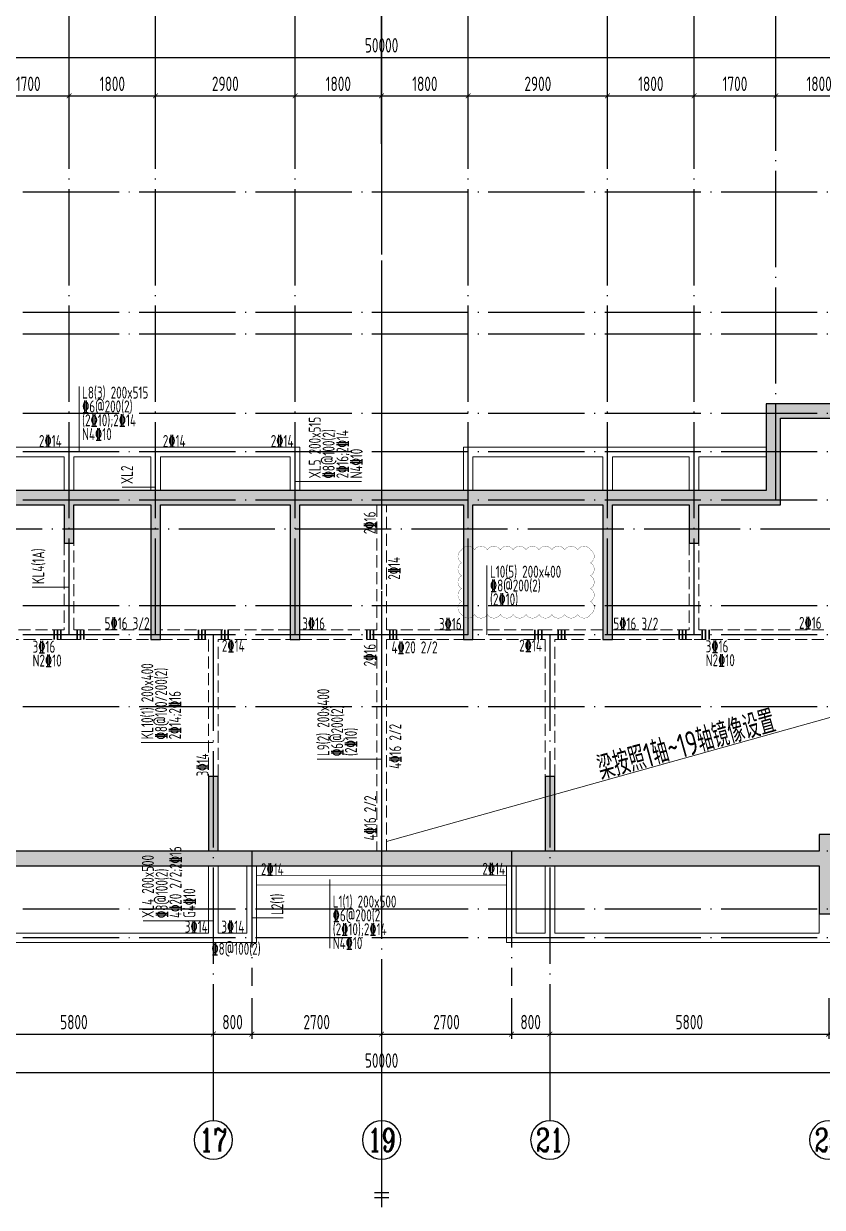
# Model space of a CAD drawing. Extents: x -1058961 to 23600, y -449123 to 2751847.
# Drawn here: x -198062 to -181450, y 8994 to 33594 of the extents above; entities that cross this region are included whole.
import ezdxf
from ezdxf.enums import TextEntityAlignment as Align

# ---------------------------------------------------------------- set-up
doc = ezdxf.new("R2010")
doc.units = 0
doc.header["$LTSCALE"] = 1000
for name, pattern in [('CENTER', [8, 5, -1, 1, -1]), ('DASH', [0.35, 0.25, -0.1]), ('DOTE', [2.42, 2, -0.2, 0.02, -0.2])]:
    doc.linetypes.add(name, pattern=pattern)
doc.layers.get('0').update_dxf_attribs({"linetype": 'CONTINUOUS'})
doc.layers.get('DEFPOINTS').update_dxf_attribs({"linetype": 'CONTINUOUS'})
for name, color, linetype in [('A-AXIS', 1, 'CONTINUOUS'), ('A-DOTE', 10, 'DOTE'), ('AXIS_NUM', 7, 'CONTINUOUS'), ('S-L主梁线', 4, 'DASH'), ('S-L梁编号', 6, 'CONTINUOUS'), ('S-L梁配筋', 7, 'CONTINUOUS'), ('S-Q墙填充', 252, 'CONTINUOUS'), ('S-Q墙实线', 6, 'CONTINUOUS'), ('S-Y一般标注', 3, 'CONTINUOUS'), ('THIN', 7, 'CONTINUOUS')]:
    doc.layers.add(name, color=color, linetype=linetype)
doc.layers.add('审图修改', color=2, linetype='CONTINUOUS', plot=False)
doc.layers.add('梁附加箍筋', color=1, linetype='CONTINUOUS', lineweight=35)
doc.styles.add('TSSD_Axis', font='complex.shx', dxfattribs={"width": 0.7, "bigfont": 'hztxt.shx'})
doc.styles.add('TSSD_DIMENSION', font='Tssdeng.shx', dxfattribs={"width": 0.7, "bigfont": 'tssdchn.shx'})
doc.styles.add('TSSD_REIN', font='tssdeng.shx', dxfattribs={"width": 0.7, "height": 300, "bigfont": 'tssdchn.shx'})
doc.dimstyles.new('TSSD_100_100', dxfattribs={"dimtxt": 300, "dimasz": 100, "dimexe": 100, "dimexo": 250, "dimgap": 100, "dimtad": 1, "dimdec": 0, "dimzin": 0, "dimdsep": 46, "dimtxsty": 'TSSD_DIMENSION', "dimblk": 'ARCHTICK', "dimcen": 0, "dimdle": 100, "dimclrt": 7, "dimadec": 0, "dimazin": 0, "dimtfac": 1, "dimtdec": 0, "dimtix": 1, "dimtmove": 2, "dimatfit": 3, "dimldrblk": 'ARCHTICK', "dimfxl": 0, "dimtolj": 1, "dimtzin": 0, "dimarcsym": 0})

# ---------------------------------------------------------------- blocks, each defined once
blk = doc.blocks.new('_ArchTick')
at = {"color": 0, "linetype": 'ByBlock', "const_width": 0.15}
blk.add_lwpolyline([(-0.5, -0.5), (0.5, 0.5)], dxfattribs=at)
blk = doc.blocks.new('*D3132')
at = {"layer": 'DEFPOINTS', "color": 0}
for p in [(23100, 22100), (21400, 21100), (23100, 21100)]:
    blk.add_point(p, dxfattribs=at)
at = {"layer": 'S-Y一般标注', "color": 0, "lineweight": -2}
for p, q in [((21400, 21350), (21400, 22200)), ((23100, 21350), (23100, 22200)), ((21300, 22100), (23200, 22100))]:
    blk.add_line(p, q, dxfattribs=at)
at = {"layer": 'S-Y一般标注', "color": 0, "lineweight": -2, "xscale": 100, "yscale": 100, "zscale": 100, "rotation": 180}
blk.add_blockref('_ArchTick', (21400, 22100), dxfattribs=at)
at = {"layer": 'S-Y一般标注', "color": 0, "lineweight": -2, "xscale": 100, "yscale": 100, "zscale": 100}
blk.add_blockref('_ArchTick', (23100, 22100), dxfattribs=at)
at = {"layer": 'S-Y一般标注', "color": 7, "insert": (22250, 22350), "char_height": 300, "attachment_point": 5, "style": 'TSSD_DIMENSION'}
blk.add_mtext('\\A1;1700', dxfattribs=at)
blk = doc.blocks.new('*D3133')
at = {"layer": 'DEFPOINTS', "color": 0}
for p in [(24900, 22100), (23100, 21100), (24900, 21100)]:
    blk.add_point(p, dxfattribs=at)
at = {"layer": 'S-Y一般标注', "color": 0, "lineweight": -2}
for p, q in [((23100, 21350), (23100, 22200)), ((24900, 21350), (24900, 22200)), ((23000, 22100), (25000, 22100))]:
    blk.add_line(p, q, dxfattribs=at)
at = {"layer": 'S-Y一般标注', "color": 0, "lineweight": -2, "xscale": 100, "yscale": 100, "zscale": 100, "rotation": 180}
blk.add_blockref('_ArchTick', (23100, 22100), dxfattribs=at)
at = {"layer": 'S-Y一般标注', "color": 0, "lineweight": -2, "xscale": 100, "yscale": 100, "zscale": 100}
blk.add_blockref('_ArchTick', (24900, 22100), dxfattribs=at)
at = {"layer": 'S-Y一般标注', "color": 7, "insert": (24000, 22350), "char_height": 300, "attachment_point": 5, "style": 'TSSD_DIMENSION'}
blk.add_mtext('\\A1;1800', dxfattribs=at)
blk = doc.blocks.new('*D3134')
at = {"layer": 'DEFPOINTS', "color": 0}
for p in [(27800, 22100), (24900, 21100), (27800, 21100)]:
    blk.add_point(p, dxfattribs=at)
at = {"layer": 'S-Y一般标注', "color": 0, "lineweight": -2}
for p, q in [((24900, 21350), (24900, 22200)), ((27800, 21350), (27800, 22200)), ((24800, 22100), (27900, 22100))]:
    blk.add_line(p, q, dxfattribs=at)
at = {"layer": 'S-Y一般标注', "color": 0, "lineweight": -2, "xscale": 100, "yscale": 100, "zscale": 100, "rotation": 180}
blk.add_blockref('_ArchTick', (24900, 22100), dxfattribs=at)
at = {"layer": 'S-Y一般标注', "color": 0, "lineweight": -2, "xscale": 100, "yscale": 100, "zscale": 100}
blk.add_blockref('_ArchTick', (27800, 22100), dxfattribs=at)
at = {"layer": 'S-Y一般标注', "color": 7, "insert": (26350, 22350), "char_height": 300, "attachment_point": 5, "style": 'TSSD_DIMENSION'}
blk.add_mtext('\\A1;2900', dxfattribs=at)
blk = doc.blocks.new('*D3135')
at = {"layer": 'DEFPOINTS', "color": 0}
for p in [(29600, 22100), (27800, 21100), (29600, 21100)]:
    blk.add_point(p, dxfattribs=at)
at = {"layer": 'S-Y一般标注', "color": 0, "lineweight": -2}
for p, q in [((27800, 21350), (27800, 22200)), ((29600, 21350), (29600, 22200)), ((27700, 22100), (29700, 22100))]:
    blk.add_line(p, q, dxfattribs=at)
at = {"layer": 'S-Y一般标注', "color": 0, "lineweight": -2, "xscale": 100, "yscale": 100, "zscale": 100, "rotation": 180}
blk.add_blockref('_ArchTick', (27800, 22100), dxfattribs=at)
at = {"layer": 'S-Y一般标注', "color": 0, "lineweight": -2, "xscale": 100, "yscale": 100, "zscale": 100}
blk.add_blockref('_ArchTick', (29600, 22100), dxfattribs=at)
at = {"layer": 'S-Y一般标注', "color": 7, "insert": (28700, 22350), "char_height": 300, "attachment_point": 5, "style": 'TSSD_DIMENSION'}
blk.add_mtext('\\A1;1800', dxfattribs=at)
blk = doc.blocks.new('*D3136')
at = {"layer": 'DEFPOINTS', "color": 0}
for p in [(31400, 22100), (29600, 21100), (31400, 21100)]:
    blk.add_point(p, dxfattribs=at)
at = {"layer": 'S-Y一般标注', "color": 0, "lineweight": -2}
for p, q in [((29600, 21350), (29600, 22200)), ((31400, 21350), (31400, 22200)), ((29500, 22100), (31500, 22100))]:
    blk.add_line(p, q, dxfattribs=at)
at = {"layer": 'S-Y一般标注', "color": 0, "lineweight": -2, "xscale": 100, "yscale": 100, "zscale": 100, "rotation": 180}
blk.add_blockref('_ArchTick', (29600, 22100), dxfattribs=at)
at = {"layer": 'S-Y一般标注', "color": 0, "lineweight": -2, "xscale": 100, "yscale": 100, "zscale": 100}
blk.add_blockref('_ArchTick', (31400, 22100), dxfattribs=at)
at = {"layer": 'S-Y一般标注', "color": 7, "insert": (30500, 22350), "char_height": 300, "attachment_point": 5, "style": 'TSSD_DIMENSION'}
blk.add_mtext('\\A1;1800', dxfattribs=at)
blk = doc.blocks.new('*D3137')
at = {"layer": 'DEFPOINTS', "color": 0}
for p in [(34300, 22100), (31400, 21100), (34300, 21100)]:
    blk.add_point(p, dxfattribs=at)
at = {"layer": 'S-Y一般标注', "color": 0, "lineweight": -2}
for p, q in [((31400, 21350), (31400, 22200)), ((34300, 21350), (34300, 22200)), ((31300, 22100), (34400, 22100))]:
    blk.add_line(p, q, dxfattribs=at)
at = {"layer": 'S-Y一般标注', "color": 0, "lineweight": -2, "xscale": 100, "yscale": 100, "zscale": 100, "rotation": 180}
blk.add_blockref('_ArchTick', (31400, 22100), dxfattribs=at)
at = {"layer": 'S-Y一般标注', "color": 0, "lineweight": -2, "xscale": 100, "yscale": 100, "zscale": 100}
blk.add_blockref('_ArchTick', (34300, 22100), dxfattribs=at)
at = {"layer": 'S-Y一般标注', "color": 7, "insert": (32850, 22350), "char_height": 300, "attachment_point": 5, "style": 'TSSD_DIMENSION'}
blk.add_mtext('\\A1;2900', dxfattribs=at)
blk = doc.blocks.new('*D3138')
at = {"layer": 'DEFPOINTS', "color": 0}
for p in [(36100, 22100), (34300, 21100), (36100, 21100)]:
    blk.add_point(p, dxfattribs=at)
at = {"layer": 'S-Y一般标注', "color": 0, "lineweight": -2}
for p, q in [((34300, 21350), (34300, 22200)), ((36100, 21350), (36100, 22200)), ((34200, 22100), (36200, 22100))]:
    blk.add_line(p, q, dxfattribs=at)
at = {"layer": 'S-Y一般标注', "color": 0, "lineweight": -2, "xscale": 100, "yscale": 100, "zscale": 100, "rotation": 180}
blk.add_blockref('_ArchTick', (34300, 22100), dxfattribs=at)
at = {"layer": 'S-Y一般标注', "color": 0, "lineweight": -2, "xscale": 100, "yscale": 100, "zscale": 100}
blk.add_blockref('_ArchTick', (36100, 22100), dxfattribs=at)
at = {"layer": 'S-Y一般标注', "color": 7, "insert": (35200, 22350), "char_height": 300, "attachment_point": 5, "style": 'TSSD_DIMENSION'}
blk.add_mtext('\\A1;1800', dxfattribs=at)
blk = doc.blocks.new('*D3139')
at = {"layer": 'DEFPOINTS', "color": 0}
for p in [(37800, 22100), (36100, 21100), (37800, 21100)]:
    blk.add_point(p, dxfattribs=at)
at = {"layer": 'S-Y一般标注', "color": 0, "lineweight": -2}
for p, q in [((36100, 21350), (36100, 22200)), ((37800, 21350), (37800, 22200)), ((36000, 22100), (37900, 22100))]:
    blk.add_line(p, q, dxfattribs=at)
at = {"layer": 'S-Y一般标注', "color": 0, "lineweight": -2, "xscale": 100, "yscale": 100, "zscale": 100, "rotation": 180}
blk.add_blockref('_ArchTick', (36100, 22100), dxfattribs=at)
at = {"layer": 'S-Y一般标注', "color": 0, "lineweight": -2, "xscale": 100, "yscale": 100, "zscale": 100}
blk.add_blockref('_ArchTick', (37800, 22100), dxfattribs=at)
at = {"layer": 'S-Y一般标注', "color": 7, "insert": (36950, 22350), "char_height": 300, "attachment_point": 5, "style": 'TSSD_DIMENSION'}
blk.add_mtext('\\A1;1700', dxfattribs=at)
blk = doc.blocks.new('*D3147')
at = {"layer": 'DEFPOINTS', "color": 0}
for p in [(54600, 22900), (4600, 21100), (54600, 21100)]:
    blk.add_point(p, dxfattribs=at)
at = {"layer": 'S-Y一般标注', "color": 0, "lineweight": -2}
for p, q in [((4500, 22900), (54700, 22900)), ((4600, 21350), (4600, 23000)), ((54600, 21350), (54600, 23000))]:
    blk.add_line(p, q, dxfattribs=at)
at = {"layer": 'S-Y一般标注', "color": 0, "lineweight": -2, "xscale": 100, "yscale": 100, "zscale": 100, "rotation": 180}
blk.add_blockref('_ArchTick', (4600, 22900), dxfattribs=at)
at = {"layer": 'S-Y一般标注', "color": 0, "lineweight": -2, "xscale": 100, "yscale": 100, "zscale": 100}
blk.add_blockref('_ArchTick', (54600, 22900), dxfattribs=at)
at = {"layer": 'S-Y一般标注', "color": 7, "insert": (29600, 23150), "char_height": 300, "attachment_point": 5, "style": 'TSSD_DIMENSION'}
blk.add_mtext('\\A1;50000', dxfattribs=at)
blk = doc.blocks.new('*D3162')
at = {"layer": 'DEFPOINTS', "color": 0}
for p in [(39600, 22100), (37800, 21100), (39600, 21100)]:
    blk.add_point(p, dxfattribs=at)
at = {"layer": 'S-Y一般标注', "color": 0, "lineweight": -2}
for p, q in [((37800, 21350), (37800, 22200)), ((39600, 21350), (39600, 22200)), ((37700, 22100), (39700, 22100))]:
    blk.add_line(p, q, dxfattribs=at)
at = {"layer": 'S-Y一般标注', "color": 0, "lineweight": -2, "xscale": 100, "yscale": 100, "zscale": 100, "rotation": 180}
blk.add_blockref('_ArchTick', (37800, 22100), dxfattribs=at)
at = {"layer": 'S-Y一般标注', "color": 0, "lineweight": -2, "xscale": 100, "yscale": 100, "zscale": 100}
blk.add_blockref('_ArchTick', (39600, 22100), dxfattribs=at)
at = {"layer": 'S-Y一般标注', "color": 7, "insert": (38700, 22350), "char_height": 300, "attachment_point": 5, "style": 'TSSD_DIMENSION'}
blk.add_mtext('\\A1;1800', dxfattribs=at)
blk = doc.blocks.new('*D3167')
at = {"layer": 'DEFPOINTS', "color": 0}
for p in [(20300, 3600), (26100, 3600), (26100, 2600)]:
    blk.add_point(p, dxfattribs=at)
at = {"layer": 'S-Y一般标注', "color": 0, "lineweight": -2}
for p, q in [((20300, 3350), (20300, 2500)), ((26100, 3350), (26100, 2500)), ((20200, 2600), (26200, 2600))]:
    blk.add_line(p, q, dxfattribs=at)
at = {"layer": 'S-Y一般标注', "color": 0, "lineweight": -2, "xscale": 100, "yscale": 100, "zscale": 100, "rotation": 180}
blk.add_blockref('_ArchTick', (20300, 2600), dxfattribs=at)
at = {"layer": 'S-Y一般标注', "color": 0, "lineweight": -2, "xscale": 100, "yscale": 100, "zscale": 100}
blk.add_blockref('_ArchTick', (26100, 2600), dxfattribs=at)
at = {"layer": 'S-Y一般标注', "color": 7, "insert": (23200, 2850), "char_height": 300, "attachment_point": 5, "style": 'TSSD_DIMENSION'}
blk.add_mtext('\\A1;5800', dxfattribs=at)
blk = doc.blocks.new('ts_axno')
at = {"color": 0, "linetype": 'ByBlock', "lineweight": -2}
blk.add_circle((0, 0), 0.5, dxfattribs=at)
at = {"color": 0, "linetype": 'ByBlock', "lineweight": -2, "style": 'TSSD_Axis', "width": 0.7}
blk.add_attdef('A', text='', height=0.6, dxfattribs=at).set_placement((0, 0), align=Align.MIDDLE_CENTER)
blk = doc.blocks.new('*D3168')
at = {"layer": 'DEFPOINTS', "color": 0}
for p in [(26100, 3600), (26900, 3600), (26900, 2600)]:
    blk.add_point(p, dxfattribs=at)
at = {"layer": 'S-Y一般标注', "color": 0, "lineweight": -2}
for p, q in [((26100, 3350), (26100, 2500)), ((26900, 3350), (26900, 2500)), ((26000, 2600), (27000, 2600))]:
    blk.add_line(p, q, dxfattribs=at)
at = {"layer": 'S-Y一般标注', "color": 0, "lineweight": -2, "xscale": 100, "yscale": 100, "zscale": 100, "rotation": 180}
blk.add_blockref('_ArchTick', (26100, 2600), dxfattribs=at)
at = {"layer": 'S-Y一般标注', "color": 0, "lineweight": -2, "xscale": 100, "yscale": 100, "zscale": 100}
blk.add_blockref('_ArchTick', (26900, 2600), dxfattribs=at)
at = {"layer": 'S-Y一般标注', "color": 7, "insert": (26500, 2850), "char_height": 300, "attachment_point": 5, "style": 'TSSD_DIMENSION'}
blk.add_mtext('\\A1;800', dxfattribs=at)
blk = doc.blocks.new('*D3169')
at = {"layer": 'DEFPOINTS', "color": 0}
for p in [(26900, 3600), (29600, 3600), (29600, 2600)]:
    blk.add_point(p, dxfattribs=at)
at = {"layer": 'S-Y一般标注', "color": 0, "lineweight": -2}
for p, q in [((26900, 3350), (26900, 2500)), ((29600, 3350), (29600, 2500)), ((26800, 2600), (29700, 2600))]:
    blk.add_line(p, q, dxfattribs=at)
at = {"layer": 'S-Y一般标注', "color": 0, "lineweight": -2, "xscale": 100, "yscale": 100, "zscale": 100, "rotation": 180}
blk.add_blockref('_ArchTick', (26900, 2600), dxfattribs=at)
at = {"layer": 'S-Y一般标注', "color": 0, "lineweight": -2, "xscale": 100, "yscale": 100, "zscale": 100}
blk.add_blockref('_ArchTick', (29600, 2600), dxfattribs=at)
at = {"layer": 'S-Y一般标注', "color": 7, "insert": (28250, 2850), "char_height": 300, "attachment_point": 5, "style": 'TSSD_DIMENSION'}
blk.add_mtext('\\A1;2700', dxfattribs=at)
blk = doc.blocks.new('*D3170')
at = {"layer": 'DEFPOINTS', "color": 0}
for p in [(32300, 3600), (33100, 3600), (33100, 2600)]:
    blk.add_point(p, dxfattribs=at)
at = {"layer": 'S-Y一般标注', "color": 0, "lineweight": -2}
for p, q in [((32300, 3350), (32300, 2500)), ((33100, 3350), (33100, 2500)), ((32200, 2600), (33200, 2600))]:
    blk.add_line(p, q, dxfattribs=at)
at = {"layer": 'S-Y一般标注', "color": 0, "lineweight": -2, "xscale": 100, "yscale": 100, "zscale": 100, "rotation": 180}
blk.add_blockref('_ArchTick', (32300, 2600), dxfattribs=at)
at = {"layer": 'S-Y一般标注', "color": 0, "lineweight": -2, "xscale": 100, "yscale": 100, "zscale": 100}
blk.add_blockref('_ArchTick', (33100, 2600), dxfattribs=at)
at = {"layer": 'S-Y一般标注', "color": 7, "insert": (32700, 2850), "char_height": 300, "attachment_point": 5, "style": 'TSSD_DIMENSION'}
blk.add_mtext('\\A1;800', dxfattribs=at)
blk = doc.blocks.new('*D3171')
at = {"layer": 'DEFPOINTS', "color": 0}
for p in [(33100, 3600), (38900, 3600), (38900, 2600)]:
    blk.add_point(p, dxfattribs=at)
at = {"layer": 'S-Y一般标注', "color": 0, "lineweight": -2}
for p, q in [((33100, 3350), (33100, 2500)), ((38900, 3350), (38900, 2500)), ((33000, 2600), (39000, 2600))]:
    blk.add_line(p, q, dxfattribs=at)
at = {"layer": 'S-Y一般标注', "color": 0, "lineweight": -2, "xscale": 100, "yscale": 100, "zscale": 100, "rotation": 180}
blk.add_blockref('_ArchTick', (33100, 2600), dxfattribs=at)
at = {"layer": 'S-Y一般标注', "color": 0, "lineweight": -2, "xscale": 100, "yscale": 100, "zscale": 100}
blk.add_blockref('_ArchTick', (38900, 2600), dxfattribs=at)
at = {"layer": 'S-Y一般标注', "color": 7, "insert": (36000, 2850), "char_height": 300, "attachment_point": 5, "style": 'TSSD_DIMENSION'}
blk.add_mtext('\\A1;5800', dxfattribs=at)
blk = doc.blocks.new('*D3176')
at = {"layer": 'DEFPOINTS', "color": 0}
for p in [(4600, 3600), (54600, 3600), (54600, 1800)]:
    blk.add_point(p, dxfattribs=at)
at = {"layer": 'S-Y一般标注', "color": 0, "lineweight": -2}
for p, q in [((4600, 3350), (4600, 1700)), ((54600, 3350), (54600, 1700)), ((4500, 1800), (54700, 1800))]:
    blk.add_line(p, q, dxfattribs=at)
at = {"layer": 'S-Y一般标注', "color": 0, "lineweight": -2, "xscale": 100, "yscale": 100, "zscale": 100, "rotation": 180}
blk.add_blockref('_ArchTick', (4600, 1800), dxfattribs=at)
at = {"layer": 'S-Y一般标注', "color": 0, "lineweight": -2, "xscale": 100, "yscale": 100, "zscale": 100}
blk.add_blockref('_ArchTick', (54600, 1800), dxfattribs=at)
at = {"layer": 'S-Y一般标注', "color": 7, "insert": (29600, 2050), "char_height": 300, "attachment_point": 5, "style": 'TSSD_DIMENSION'}
blk.add_mtext('\\A1;50000', dxfattribs=at)
blk = doc.blocks.new('*D3179')
at = {"layer": 'DEFPOINTS', "color": 0}
for p in [(29600, 3600), (32300, 3600), (32300, 2600)]:
    blk.add_point(p, dxfattribs=at)
at = {"layer": 'S-Y一般标注', "color": 0, "lineweight": -2}
for p, q in [((29600, 3350), (29600, 2500)), ((32300, 3350), (32300, 2500)), ((29500, 2600), (32400, 2600))]:
    blk.add_line(p, q, dxfattribs=at)
at = {"layer": 'S-Y一般标注', "color": 0, "lineweight": -2, "xscale": 100, "yscale": 100, "zscale": 100, "rotation": 180}
blk.add_blockref('_ArchTick', (29600, 2600), dxfattribs=at)
at = {"layer": 'S-Y一般标注', "color": 0, "lineweight": -2, "xscale": 100, "yscale": 100, "zscale": 100}
blk.add_blockref('_ArchTick', (32300, 2600), dxfattribs=at)
at = {"layer": 'S-Y一般标注', "color": 7, "insert": (30950, 2850), "char_height": 300, "attachment_point": 5, "style": 'TSSD_DIMENSION'}
blk.add_mtext('\\A1;2700', dxfattribs=at)
blk = doc.blocks.new('20210807.15313460')
at = {"layer": 'S-Q墙填充', "ltscale": 0.5}
h = blk.add_hatch(dxfattribs=at)
h.set_pattern_fill('ARMORED', color=252, scale=30, style=0)
h.set_pattern_definition([(50, (11951.9, 28771.39), (215.17805, -18.82564), [22.5, -247.5]), (355, (11951.9, 28771.4), (-41.6254, 225.65764), [18, -198]), (100.4514, (11969.82, 28769.82), (173.5528, 206.83186), [19.12206, -210.34263]), (46.1842, (11951.9, 28831.4), (320.1723, -49.6557), [33.75, -371.25]), (96.6356, (11978.57, 28827.25), (280.3988, 292.2354), [28.6831, -315.5139]), (351.1842, (11951.9, 28831.4), (280.3986, 292.2356), [27, -297]), (21, (11981.9, 28816.39), (179.07212, -120.78567), [22.5, -247.5]), (326, (11981.9, 28816.4), (72.9946, 217.545), [18, -198]), (71.4514, (11996.82, 28806.32), (252.0668, 96.75915), [19.12206, -210.34263]), (37.5, (11951.89, 28771.39), (3.647957, 99.868156), [0, -195.6, 0, -201, 0, -198.75]), (7.5, (11951.89, 28771.39), (78.92086, 118.32351), [0, -114.6, 0, -191.1, 0, -75.75]), (327.5, (11884.99, 28771.39), (160.14673, -6.76646), [0, -75, 0, -234, 0, -310.5]), (317.5, (11855, 28771.39), (174.95585, 30.0315), [0, -97.5, 0, -155.4, 0, -220.5]), (45, (11951.9, 28771.39), (-106.06602, 106.06602), [])])
h.paths.add_polyline_path([(111216, 66240), (109616, 66240), (109216, 66240), (106316, 66240), (105866, 66240), (104966, 66240), (104516, 66240), (103016, 66240), (103016, 67040), (103016, 68040), (102366, 68040), (100716, 68038), (100116, 68041), (100115, 68290), (96916, 68290), (96916, 68040), (96316, 68040), (94716, 68040), (94016, 68040), (94016, 67040), (94016, 66240), (81316, 66240), (80866, 66240), (79966, 66240), (79516, 66240), (78016, 66240), (78016, 67040), (78016, 68040), (77366, 68040), (75715, 68040), (75116, 68040), (75116, 68290), (71916, 68290), (71916, 68040), (71316, 68040), (69716, 68040), (69016, 68040), (69016, 67040), (69016, 66240), (60816, 66240), (60816, 63240), (60816, 60640), (60816, 58540), (63616, 58540), (70116, 58539), (70116, 57340), (71166, 57340), (73516, 57340), (75866, 57340), (76916, 57340), (76916, 58440), (82516, 58440), (83416, 58440), (86016, 58440), (88616, 58440), (89516, 58440), (95116, 58440), (95116, 57440), (96166, 57440), (98516, 57440), (100866, 57440), (101916, 57440), (101916, 58540), (107516, 58540), (108416, 58540), (111216, 58540)])
h.paths.add_polyline_path([(64616, 58840), (64616, 60290), (64416, 60290), (64416, 58840), (63616, 58840), (61116, 58840), (61116, 60640), (61116, 63140), (61816, 63140), (61816, 63340), (61116, 63340), (61116, 65940), (61516, 65940), (62416, 65940), (62716, 65940), (62716, 65290), (62916, 65290), (62916, 65940), (65616, 65940), (65616, 63140), (65816, 63140), (65816, 65940), (66166, 65940), (67066, 65940), (67416, 65940), (67416, 65140), (67616, 65140), (67616, 65940), (69316, 65940), (69316, 67040), (69316, 67740), (69716, 67740), (71316, 67740), (72016, 67740), (72016, 66540), (72216, 66540), (72216, 67840), (72216, 67990), (74816, 67990), (74816, 67840), (74816, 66540), (75016, 66540), (75016, 67740), (75715, 67740), (77366, 67740), (77716, 67740), (77716, 67040), (77716, 65940), (79416, 65940), (79416, 65140), (79616, 65140), (79616, 65940), (79966, 65940), (80866, 65940), (81216, 65940), (81216, 63140), (81416, 63140), (81416, 65940), (84116, 65940), (84116, 63140), (84316, 63140), (84316, 65940), (84616, 65940), (85616, 65940), (85916, 65940), (85916, 65940), (86116, 65940), (86116, 65940), (86416, 65940), (87416, 65940), (87716, 65940), (87716, 63139), (87916, 63139), (87916, 65940), (90616, 65940), (90616, 63140), (90816, 63140), (90816, 65940), (91166, 65940), (92066, 65940), (92416, 65940), (92416, 65140), (92616, 65140), (92616, 65940), (94316, 65940), (94316, 67040), (94316, 67740), (94716, 67740), (96316, 67740), (97016, 67740), (97016, 66540), (97216, 66540), (97216, 67990), (99816, 67990), (99816, 66540), (100016, 66540), (100016, 67740), (100716, 67740), (102366, 67740), (102716, 67740), (102716, 67040), (102716, 65940), (104416, 65940), (104416, 65140), (104616, 65140), (104616, 65940), (104966, 65940), (105866, 65940), (106216, 65940), (106216, 63140), (106416, 63140), (106416, 65940), (109116, 65940), (109116, 65290), (109316, 65290), (109316, 65940), (109616, 65940), (110516, 65940), (110916, 65940), (110916, 63340), (110216, 63340), (110216, 63140), (110916, 63140), (110916, 60640), (110916, 58840), (108416, 58840), (107616, 58840), (107616, 60290), (107416, 60290), (107416, 58840), (101916, 58840), (101916, 59090), (101616, 59090), (101616, 58740), (101616, 57740), (100866, 57740), (98516, 57740), (96166, 57740), (95416, 57740), (95416, 58740), (95416, 59090), (95116, 59090), (95116, 58740), (89616, 58740), (89616, 60290), (89416, 60290), (89416, 58740), (88616, 58740), (86016, 58740), (83416, 58740), (82616, 58740), (82616, 60290), (82416, 60290), (82416, 58740), (76916, 58739), (76916, 59090), (76616, 59090), (76616, 58739), (76616, 57640), (75866, 57640), (73516, 57640), (71166, 57640), (70416, 57640), (70416, 58739), (70416, 59090), (70116, 59090), (70116, 58839)], flags=16)
at = {"layer": 'S-L主梁线', "linetype": 'ByBlock', "lineweight": 18}
for p, q in [((79516, 67140), (78016, 67140)), ((78016, 66940), (79416, 66940)), ((79416, 66940), (79416, 66240)), ((81316, 67140), (79516, 67140)), ((79616, 66940), (81216, 66940)), ((79616, 66240), (79616, 66940)), ((81216, 66940), (81216, 66240)), ((84316, 67140), (81316, 67140)), ((81416, 66940), (84116, 66940)), ((81416, 66240), (81416, 66940)), ((84116, 66940), (84116, 66240)), ((84316, 66240), (84316, 67140)), ((87716, 67140), (87716, 66240)), ((90716, 67140), (87716, 67140)), ((87916, 66940), (90616, 66940)), ((87916, 66240), (87916, 66940)), ((90616, 66940), (90616, 66240)), ((92516, 67140), (90716, 67140)), ((90816, 66940), (92416, 66940)), ((90816, 66240), (90816, 66940)), ((92416, 66940), (92416, 66240)), ((94016, 67140), (92516, 67140)), ((92616, 66940), (94016, 66940)), ((92616, 66240), (92616, 66940)), ((82416, 58440), (82416, 57040)), ((82616, 57040), (82616, 58440)), ((83216, 58440), (83216, 57040)), ((83416, 56840), (83416, 58440)), ((88616, 58440), (88616, 56840)), ((88816, 57040), (88816, 58440)), ((89416, 58440), (89416, 57040)), ((89616, 57040), (89616, 58440)), ((83416, 58235), (88616, 58240)), ((83416, 58035), (88616, 58040)), ((95116, 57440), (95116, 57040)), ((76616, 56840), (82516, 56840)), ((82416, 57040), (76916, 57040)), ((82516, 56840), (83416, 56840)), ((83216, 57040), (82616, 57040)), ((88616, 56840), (89516, 56840)), ((89416, 57040), (88816, 57040)), ((89516, 56840), (95416, 56840)), ((95116, 57040), (89616, 57040))]:
    blk.add_line(p, q, dxfattribs=at)
at = {"layer": 'S-L主梁线', "linetype": 'DASH', "lineweight": 18}
for p, q in [((85916, 65940), (85916, 63340)), ((86116, 63340), (86116, 65940)), ((79416, 65140), (79416, 63340)), ((79616, 63340), (79616, 65140)), ((92416, 65140), (92416, 63340)), ((92616, 63340), (92616, 65140)), ((79416, 63340), (76816, 63340)), ((81216, 63340), (79616, 63340)), ((82516, 63340), (81416, 63340)), ((84116, 63340), (82516, 63340)), ((85916, 63340), (84316, 63340)), ((87716, 63340), (86116, 63340)), ((89516, 63340), (87916, 63340)), ((90616, 63340), (89516, 63340)), ((92416, 63340), (90816, 63340)), ((95216, 63340), (92616, 63340)), ((76816, 63140), (79516, 63140)), ((79516, 63140), (81216, 63140)), ((81416, 63140), (82416, 63140)), ((82416, 63140), (82416, 60290)), ((82616, 63140), (84116, 63140)), ((82616, 60290), (82616, 63140)), ((84316, 63140), (85916, 63140)), ((85916, 63140), (85916, 58740)), ((86116, 63140), (87716, 63140)), ((86116, 58740), (86116, 63140)), ((87916, 63140), (89416, 63140)), ((89416, 63140), (89416, 60290)), ((89616, 63140), (90616, 63140)), ((89616, 60290), (89616, 63140)), ((90816, 63140), (92516, 63140)), ((92516, 63140), (95216, 63140))]:
    blk.add_line(p, q, dxfattribs=at)
at = {"layer": 'S-Q墙实线'}
for points in [[(96916, 68040), (94016, 68040), (94016, 66240), (81316, 66240), (80866, 66240), (79966, 66240), (79516, 66240), (78016, 66240)], [(76916, 58440), (95116, 58440), (95116, 57440), (101916, 57440)], [(95416, 59090), (95116, 59090), (95116, 58740), (89616, 58740), (89616, 60290), (89416, 60290), (89416, 58740), (88716, 58740), (88616, 58740), (86016, 58740), (83416, 58740), (83316, 58740), (82616, 58740), (82616, 60290), (82416, 60290), (82416, 58740), (76916, 58739)], [(77716, 65940), (79416, 65940), (79416, 65140), (79616, 65140), (79616, 65940), (79966, 65940), (80866, 65940), (81216, 65940), (81216, 63140), (81416, 63140), (81416, 65940), (84116, 65940), (84116, 63140), (84316, 63140), (84316, 65940), (87716, 65940), (87716, 63140), (87916, 63140), (87916, 65940), (90616, 65940), (90616, 63140), (90816, 63140), (90816, 65940), (91166, 65940), (92066, 65940), (92416, 65940), (92416, 65140), (92616, 65140), (92616, 65940), (94316, 65940), (94316, 67040), (94316, 67740), (97016, 67740)]]:
    blk.add_lwpolyline(points, dxfattribs=at)
blk = doc.blocks.new('20210726.16350016')
at = {"layer": 'A-AXIS'}
for p, q in [((23100, 21100), (23100, 23900)), ((24900, 21100), (24900, 23900)), ((27800, 21100), (27800, 23900)), ((29600, 21100), (29600, 23900)), ((31400, 21100), (31400, 23900)), ((34300, 21100), (34300, 23900)), ((36100, 21100), (36100, 23900)), ((37800, 21100), (37800, 23900)), ((26100, 3600), (26100, 800)), ((29600, 3600), (29600, 800)), ((33100, 3600), (33100, 800))]:
    blk.add_line(p, q, dxfattribs=at)
at = {"layer": 'A-DOTE'}
for p, q in [((23100, 10900), (23100, 21100)), ((24900, 10900), (24900, 21100)), ((27800, 10900), (27800, 21100)), ((29600, 21100), (29600, 3600)), ((31400, 10900), (31400, 21100)), ((34300, 10900), (34300, 21100)), ((36100, 10900), (36100, 21100)), ((37800, 13700), (37800, 21100)), ((55600, 20100), (3600, 20100)), ((55600, 17600), (3600, 17600)), ((55600, 17150), (3600, 17150)), ((55600, 15500), (3600, 15500)), ((55600, 14700), (3600, 14700)), ((55600, 13700), (3600, 13700)), ((3600, 13100.3), (55600, 13100.3)), ((55600, 11500), (3600, 11500)), ((55600, 10900), (3600, 10900)), ((26100, 10900), (26100, 3600)), ((33100, 10900), (33100, 3600)), ((55600, 9400), (3600, 9400)), ((55600, 6400), (3600, 6400)), ((26900, 6400), (26900, 3600)), ((32300, 6400), (32300, 3600)), ((55600, 5200), (3600, 5200)), ((55600, 4600), (3600, 4600))]:
    blk.add_line(p, q, dxfattribs=at)
at = {"layer": 'A-AXIS'}
ref = blk.add_blockref('ts_axno', (26100, 400), dxfattribs=dict(at, xscale=-800, yscale=800, zscale=800, rotation=180))
ref.add_attrib('10', '17', dxfattribs={"layer": 'AXIS_NUM', "height": 480, "style": 'TSSD_Axis', "width": 0.7}).set_placement((26100, 400), align=Align.MIDDLE_CENTER)
ref = blk.add_blockref('ts_axno', (29600, 400), dxfattribs=dict(at, xscale=-800, yscale=800, zscale=800, rotation=180))
ref.add_attrib('13', '19', dxfattribs={"layer": 'AXIS_NUM', "height": 480, "style": 'TSSD_Axis', "width": 0.7}).set_placement((29600, 400), align=Align.MIDDLE_CENTER)
ref = blk.add_blockref('ts_axno', (33100, 400), dxfattribs=dict(at, xscale=-800, yscale=800, zscale=800, rotation=180))
ref.add_attrib('13', '21', dxfattribs={"layer": 'AXIS_NUM', "height": 480, "style": 'TSSD_Axis', "width": 0.7}).set_placement((33100, 400), align=Align.MIDDLE_CENTER)
ref = blk.add_blockref('ts_axno', (38900, 400.1), dxfattribs=dict(at, xscale=-800, yscale=800, zscale=800, rotation=180))
ref.add_attrib('17', '25', dxfattribs={"layer": 'AXIS_NUM', "height": 480, "style": 'TSSD_Axis', "width": 0.7}).set_placement((38900, 400.1), align=Align.MIDDLE_CENTER)
at = {"layer": 'S-Y一般标注'}
for base, p1, p2, picture, middle in [((54600, 22900), (4600, 21100), (54600, 21100), '*D3147', (29600, 23150)), ((23100, 22100), (21400, 21100), (23100, 21100), '*D3132', (22250, 22350)), ((24900, 22100), (23100, 21100), (24900, 21100), '*D3133', (24000, 22350)), ((27800, 22100), (24900, 21100), (27800, 21100), '*D3134', (26350, 22350)), ((29600, 22100), (27800, 21100), (29600, 21100), '*D3135', (28700, 22350)), ((31400, 22100), (29600, 21100), (31400, 21100), '*D3136', (30500, 22350)), ((34300, 22100), (31400, 21100), (34300, 21100), '*D3137', (32850, 22350)), ((36100, 22100), (34300, 21100), (36100, 21100), '*D3138', (35200, 22350)), ((37800, 22100), (36100, 21100), (37800, 21100), '*D3139', (36950, 22350)), ((39600, 22100), (37800, 21100), (39600, 21100), '*D3162', (38700, 22350)), ((54600, 1800), (4600, 3600), (54600, 3600), '*D3176', (29600, 2050)), ((26100, 2600), (20300, 3600), (26100, 3600), '*D3167', (23200, 2850)), ((26900, 2600), (26100, 3600), (26900, 3600), '*D3168', (26500, 2850)), ((29600, 2600), (26900, 3600), (29600, 3600), '*D3169', (28250, 2850)), ((32300, 2600), (29600, 3600), (32300, 3600), '*D3179', (30950, 2850)), ((33100, 2600), (32300, 3600), (33100, 3600), '*D3170', (32700, 2850)), ((38900, 2600.1), (33100, 3600), (38900, 3600.1), '*D3171', (36000, 2850.1))]:
    dim = blk.add_linear_dim(base=base, p1=p1, p2=p2, dimstyle='TSSD_100_100', dxfattribs=at)
    dim.commit()
    dim.dimension.update_dxf_attribs({"geometry": picture, "text_midpoint": middle})

msp = doc.modelspace()

# ---------------------------------------------------------------- linework, layer by layer
at = {"layer": 'S-L梁编号', "lineweight": 18}
for p, q in [((-196909.02, 24693.81), (-196909.02, 26051.34)), ((-195316.89, 23962.13), (-196009.49, 23962.13)), ((-192416.89, 24080.49), (-191037.66, 24080.49)), ((-188425.11, 20893.81), (-188425.11, 22329.44)), ((-197116.88, 21883.58), (-197883.43, 21883.58)), ((-194116.89, 18657.27), (-195615.72, 18657.27)), ((-190616.89, 18310.88), (-191954.61, 18310.88)), ((-191696.02, 15808.05), (-191696.02, 14380.05)), ((-193316.89, 15007.49), (-192664, 15007.49)), ((-194116.89, 14945.15), (-195574.08, 14945.15))]:
    msp.add_line(p, q, dxfattribs=at)
msp.add_lwpolyline([(-190516.89, 16593.81), (-165816.88, 23493.81)], dxfattribs=at)
at = {"layer": 'THIN', "linetype": 'CENTER'}
msp.add_line((-190616.88, 35796.59), (-190616.88, 8993.67), dxfattribs=at)
at = {"layer": 'THIN'}
for p, q in [((-190466.88, 9293.67), (-190766.88, 9293.67)), ((-190466.88, 9193.67), (-190766.88, 9193.67))]:
    msp.add_line(p, q, dxfattribs=at)
at = {"layer": '审图修改', "const_width": 5}
msp.add_lwpolyline([(-188951.48, 22656.74, -0.57735027), (-188683.53, 22656.74, -0.57735027), (-188415.57, 22656.74, -0.57735027), (-188147.61, 22656.74, -0.57735027), (-187879.66, 22656.74, -0.57735027), (-187611.7, 22656.74, -0.57735027), (-187343.74, 22656.74, -0.57735027), (-187075.79, 22656.74, -0.57735027), (-186807.83, 22656.74, -0.57735027), (-186539.87, 22656.74, -0.57735027), (-186271.92, 22656.74, -0.57735027), (-186271.92, 22388.78, -0.57735027), (-186271.92, 22120.82, -0.57735027), (-186271.92, 21852.87, -0.57735027), (-186271.92, 21584.91, -0.57735027), (-186271.92, 21316.95, -0.57735027), (-186539.87, 21316.95, -0.57735027), (-186807.83, 21316.95, -0.57735027), (-187075.79, 21316.95, -0.57735027), (-187343.74, 21316.95, -0.57735027), (-187611.7, 21316.95, -0.57735027), (-187879.66, 21316.95, -0.57735027), (-188147.61, 21316.95, -0.57735027), (-188415.57, 21316.95, -0.57735027), (-188683.53, 21316.95, -0.57735027), (-188951.48, 21316.95, -0.57735027), (-188951.48, 21584.91, -0.57735027), (-188951.48, 21852.87, -0.57735027), (-188951.48, 22120.82, -0.57735027), (-188951.48, 22388.78, -0.57735027), (-188951.48, 22656.74, -0.57735027), (-188951.48, 22656.74, -0.57735027)], format="xyb", dxfattribs=at)
at = {"layer": '梁附加箍筋', "lineweight": 35}
for p, q in [((-197426.88, 20793.81), (-197426.88, 20993.81)), ((-197356.88, 20793.81), (-197356.88, 20993.81)), ((-197286.88, 20793.81), (-197286.88, 20993.81)), ((-196946.88, 20793.81), (-196946.88, 20993.81)), ((-196876.88, 20793.81), (-196876.88, 20993.81)), ((-196806.88, 20793.81), (-196806.88, 20993.81)), ((-194426.89, 20793.81), (-194426.89, 20993.81)), ((-194356.89, 20793.81), (-194356.89, 20993.81)), ((-194286.89, 20793.81), (-194286.89, 20993.81)), ((-193946.89, 20793.81), (-193946.89, 20993.81)), ((-193876.89, 20793.81), (-193876.89, 20993.81)), ((-193806.89, 20793.81), (-193806.89, 20993.81)), ((-190926.89, 20793.81), (-190926.89, 20993.81)), ((-190856.89, 20793.81), (-190856.89, 20993.81)), ((-190786.89, 20793.81), (-190786.89, 20993.81)), ((-190446.89, 20793.81), (-190446.89, 20993.81)), ((-190376.89, 20793.81), (-190376.89, 20993.81)), ((-190306.89, 20793.81), (-190306.89, 20993.81)), ((-187426.87, 20793.81), (-187426.87, 20993.81)), ((-187356.87, 20793.81), (-187356.87, 20993.81)), ((-187286.87, 20793.81), (-187286.87, 20993.81)), ((-186946.87, 20793.81), (-186946.87, 20993.81)), ((-186876.87, 20793.81), (-186876.87, 20993.81)), ((-186806.87, 20793.81), (-186806.87, 20993.81)), ((-184426.88, 20793.81), (-184426.88, 20993.81)), ((-184356.88, 20793.81), (-184356.88, 20993.81)), ((-184286.88, 20793.81), (-184286.88, 20993.81)), ((-183946.88, 20793.81), (-183946.88, 20993.81)), ((-183876.88, 20793.81), (-183876.88, 20993.81)), ((-183806.88, 20793.81), (-183806.88, 20993.81))]:
    msp.add_line(p, q, dxfattribs=at)

# ---------------------------------------------------------------- block references
at = {"layer": 'A-DOTE'}
msp.add_blockref('20210726.16350016', (-220216.88, 9993.76), dxfattribs=at)
at = {"layer": 'S-Q墙填充'}
msp.add_blockref('20210807.15313460', (-276632.52, -42345.75), dxfattribs=at)

# ---------------------------------------------------------------- texts
at = {"layer": 'S-L梁编号', "color": 6, "style": 'TSSD_REIN', "width": 0.7}
for s, p in [('L8(3) 200x515', (-196846.52, 25801.34)), ('L10(5) 200x400', (-188362.61, 22079.44)), ('L1(1) 200x500', (-191633.52, 15223.32))]:
    msp.add_text(s, height=250, dxfattribs=at).set_placement(p)
for s, p in [('XL5 200x515', (-191880.93, 24142.99)), ('XL2', (-195788.33, 24024.63)), ('KL4(1A)', (-197633.43, 21946.08)), ('KL10(1) 200x400', (-195365.72, 18719.77)), ('L9(2) 200x400', (-191704.61, 18373.38)), ('XL4 200x500', (-195352.93, 15007.65)), ('L2(1)', (-192664, 15069.99))]:
    msp.add_text(s, height=250, rotation=90, dxfattribs=at).set_placement(p)
at = {"layer": 'S-L梁编号', "lineweight": 18, "style": 'TSSD_REIN', "width": 0.7}
msp.add_text('梁按照1轴~19轴镜像设置', height=500, rotation=15.607817, dxfattribs=at).set_placement((-186042.76, 17861.81))
at = {"layer": 'S-L梁配筋', "color": 7, "style": 'TSSD_REIN', "width": 0.7}
for s, p in [('%%1326@200(2)', (-196846.52, 25513.84)), ('(2%%13210);2%%13214', (-196846.52, 25226.34)), ('N4%%13210', (-196846.52, 24938.84)), ('2%%13214', (-197743.87, 24795.9)), ('2%%13214', (-195166.88, 24795.9)), ('(2%%13210)', (-188362.61, 21504.44)), ('3%%13216', (-192266.89, 21002.76)), ('5%%13216 3/2', (-185795.86, 20999.72)), ('3%%13216', (-197876.03, 20520.03)), ('3%%13216', (-183876.01, 20527.37)), ('N2%%13210', (-197876.03, 20232.53)), ('N2%%13210', (-183876.01, 20239.87)), ('%%1326@200(2)', (-191633.52, 14935.82)), ('(2%%13210);2%%13214', (-191633.52, 14648.32)), ('N4%%13210', (-191633.52, 14360.82))]:
    msp.add_text(s, height=250, dxfattribs=at).set_placement(p)
for s, p in [('%%1328@100(2)', (-191593.43, 24142.99)), ('N4%%13210', (-191018.43, 24142.99)), ('%%1328@100/200(2)', (-195078.22, 18719.77)), ('2%%13214;2%%13216', (-194790.72, 18719.77)), ('%%1326@200(2)', (-191417.11, 18373.38)), ('(2%%13210)', (-191129.61, 18373.38)), ('3%%13214', (-194217.08, 17949.58)), ('4%%13216 2/2', (-190731.14, 16618.61)), ('G4%%13210', (-194490.43, 15007.65))]:
    msp.add_text(s, height=250, rotation=90, dxfattribs=at).set_placement(p)
at = {"layer": 'S-L梁配筋', "color": 1, "style": 'TSSD_REIN', "width": 0.7}
for s, p in [('2%%13216;2%%13214', (-191305.93, 24142.99)), ('4%%13220 2/2;2%%13216', (-194777.93, 15007.65)), ('%%1328@100(2)', (-195065.43, 15007.65))]:
    msp.add_text(s, height=250, rotation=90, dxfattribs=at).set_placement(p)
at = {"layer": 'S-L梁配筋', "color": 7, "style": 'TSSD_REIN', "width": 0.7}
for s, p in [('2%%13214', (-192448.96, 24795.9)), ('5%%13216 3/2', (-195443.63, 21006)), ('3%%13216', (-188952.39, 20992.5)), ('2%%13216', (-181466.87, 21016.51)), ('2%%13214', (-192653.57, 15895.41)), ('2%%13214', (-188047.29, 15904.41)), ('3%%13214', (-194233.95, 14701.87))]:
    msp.add_text(s, height=250, dxfattribs=at).set_placement(p, align=Align.RIGHT)
for s, p in [('2%%13216', (-190737.6, 23219.76)), ('2%%13214', (-190232.88, 22274.05)), ('2%%13216', (-190737.6, 20470.98)), ('4%%13216 2/2', (-190208.64, 18573.93))]:
    msp.add_text(s, height=250, rotation=90, dxfattribs=at).set_placement(p, align=Align.CENTER)
at = {"layer": 'S-L梁配筋', "color": 1, "style": 'TSSD_REIN', "width": 0.7}
msp.add_text('%%1328@200(2)', height=250, dxfattribs=at).set_placement((-188362.61, 21791.94))
at = {"layer": 'S-L梁配筋', "color": 7, "style": 'TSSD_REIN', "width": 0.7}
for s, p in [('2%%13214', (-193702.31, 20540.16)), ('2%%13214', (-187517.7, 20544.9)), ('3%%13214', (-193711.29, 14701.87)), ('%%1328@100(2)', (-193644.29, 14241.9))]:
    msp.add_text(s, height=250, dxfattribs=at).set_placement(p, align=Align.CENTER)
at = {"layer": 'S-L梁配筋', "color": 1, "style": 'TSSD_REIN', "width": 0.7}
msp.add_text('4%%13220 2/2', height=250, dxfattribs=at).set_placement((-189931.76, 20506.74), align=Align.CENTER)

doc.saveas('drawing.dxf')
